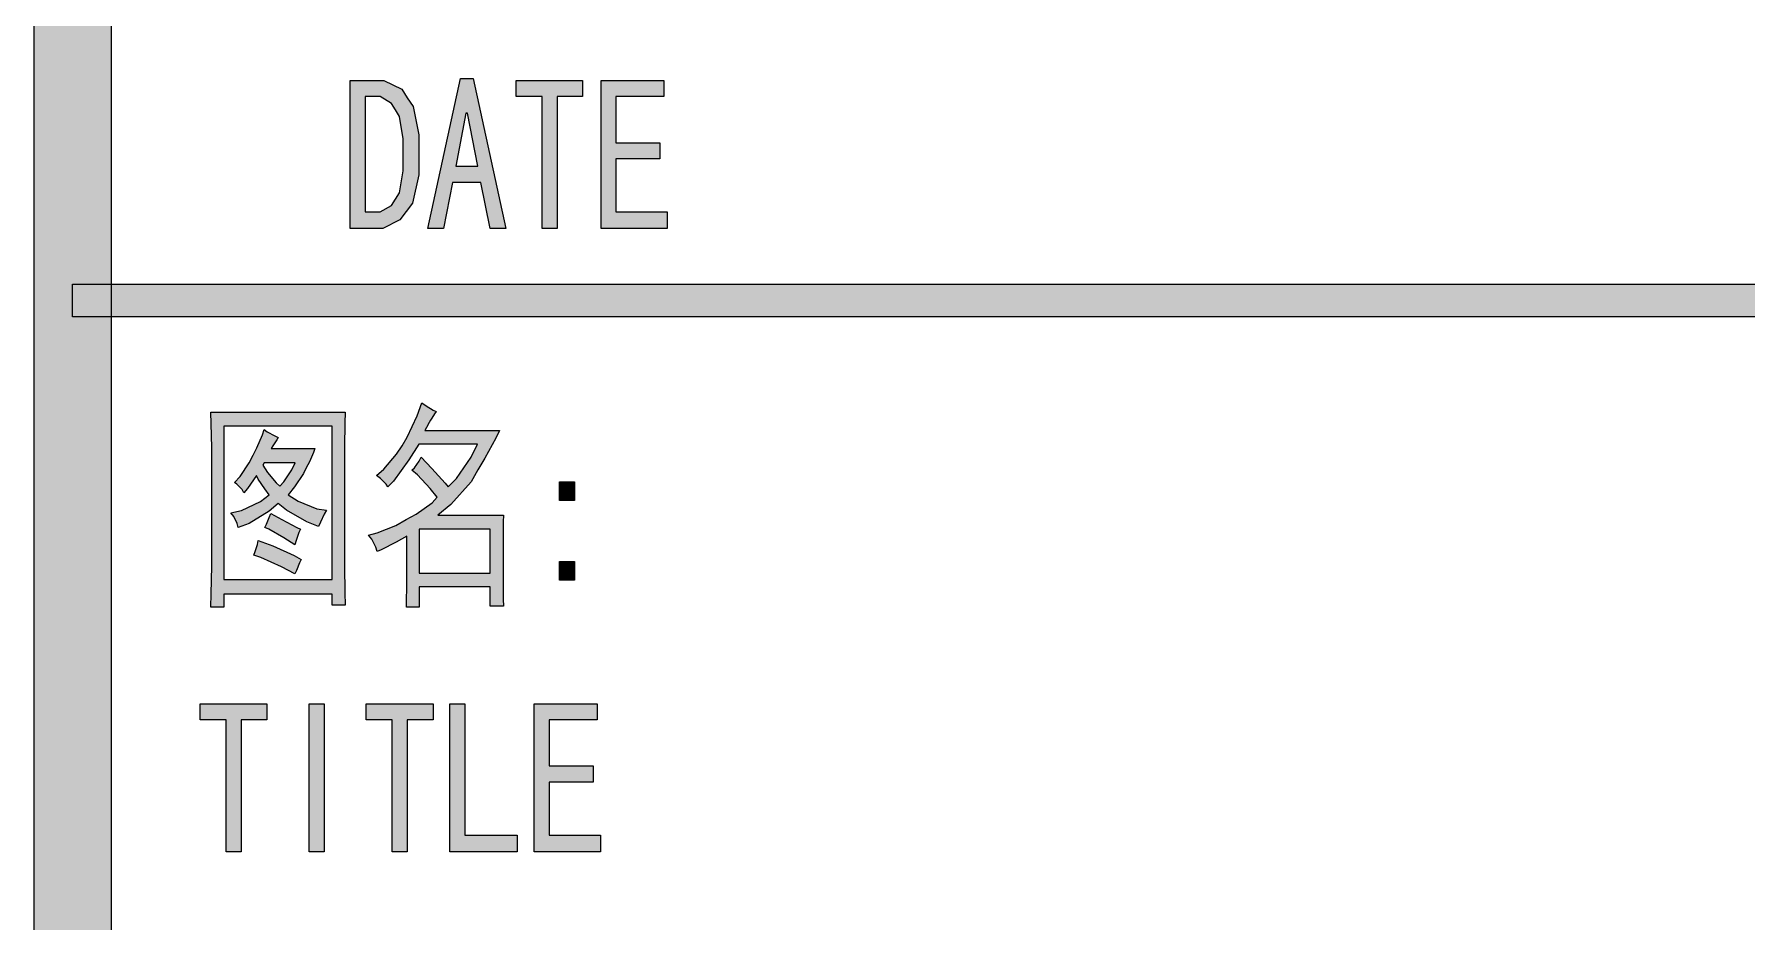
# Model space of a CAD drawing. Header units: millimetres. Extents: x -4415 to 173792, y -78716 to 47289.
# Drawn here: x 160225 to 164888, y -69289 to -66875 of the extents above; entities that cross this region are included whole.
import ezdxf

# ---------------------------------------------------------------- set-up
doc = ezdxf.new("R2010")
doc.units = ezdxf.units.MM

msp = doc.modelspace()

# ---------------------------------------------------------------- hatches: boundary and pattern name
h = msp.add_hatch(color=0)
h.dxf.hatch_style = 2
h.paths.add_polyline_path([(160434.1, -75715.9), (160224.8, -75715.9), (160224.8, 44288.1), (160434.1, 44288.1)])
h = msp.add_hatch(color=0)
h.paths.add_polyline_path([(161271.5, -67202), (161271.5, -67256.8), (161254.3, -67334.1), (161237.1, -67356.6), (161219.9, -67379.2), (161173.8, -67402.8), (161144.8, -67402.8), (161084.7, -67402.8), (161084.7, -67000.2), (161144.8, -67000.2), (161177, -67000.2), (161225.3, -67023.8), (161240.3, -67047.5), (161256.4, -67071.1), (161271.5, -67148.4)])
h.paths.add_polyline_path([(161229.6, -67202), (161229.6, -67159.1), (161218.9, -67097.9), (161208.1, -67079.7), (161197.4, -67062.5), (161166.3, -67044.2), (161144.8, -67044.2), (161125.5, -67044.2), (161125.5, -67357.7), (161144.8, -67357.7), (161166.3, -67357.7), (161197.4, -67340.5), (161208.1, -67323.3), (161218.9, -67306.2), (161229.6, -67246)])
h = msp.add_hatch(color=0)
h.paths.add_polyline_path([(161508.7, -67402.8), (161465.8, -67402.8), (161441.1, -67278.3), (161363.8, -67278.3), (161339.1, -67402.8), (161296.2, -67402.8), (161385.3, -66994.9), (161419.6, -66994.9)])
h.paths.add_polyline_path([(161432.5, -67233.2), (161404.6, -67089.3), (161400.3, -67089.3), (161372.4, -67233.2)])
h = msp.add_hatch(color=0)
h.dxf.hatch_style = 2
h.paths.add_polyline_path([(161718, -67044.2), (161648.3, -67044.2), (161648.3, -67402.8), (161607.5, -67402.8), (161607.5, -67044.2), (161536.6, -67044.2), (161536.6, -67000.2), (161718, -67000.2)])
h = msp.add_hatch(color=0)
h.dxf.hatch_style = 2
h.paths.add_polyline_path([(161947.8, -67402.8), (161768.5, -67402.8), (161768.5, -67000.2), (161939.2, -67000.2), (161939.2, -67044.2), (161808.2, -67044.2), (161808.2, -67169.8), (161928.4, -67169.8), (161928.4, -67213.8), (161808.2, -67213.8), (161808.2, -67357.7), (161947.8, -67357.7)])
h = msp.add_hatch(color=0)
h.dxf.hatch_style = 2
h.paths.add_polyline_path([(170791.2, -67554.1), (170791.2, -67643.2), (160328.9, -67643.2), (160328.9, -67554.1)])
h = msp.add_hatch(color=0)
h.paths.add_polyline_path([(161318.7, -67900.9), (161314.4, -67907.3), (161306.9, -67919.1), (161303.7, -67924.5), (161300.5, -67930.9), (161292.9, -67944.9), (161288.6, -67952.4), (161491.5, -67952.4), (161481.9, -67973.9), (161451.8, -68027.6), (161432.5, -68059.8), (161414.2, -68092), (161359.5, -68154.2), (161324.1, -68183.2), (161502.3, -68183.2), (161501.2, -68201.5), (161501.2, -68238), (161501.2, -68256.2), (161501.2, -68352.8), (161501.2, -68373.2), (161501.2, -68411.9), (161502.3, -68431.2), (161465.8, -68431.2), (161465.8, -68378.6), (161272.5, -68378.6), (161272.5, -68433.3), (161238.2, -68433.3), (161238.2, -68416.2), (161239.3, -68378.6), (161239.3, -68358.2), (161239.3, -68240.1), (161210.3, -68256.2), (161169.5, -68277.7), (161158.8, -68282), (161154.5, -68270.2), (161143.7, -68248.7), (161135.1, -68238), (161158.8, -68231.5), (161209.2, -68211.1), (161237.1, -68195), (161265, -68180), (161308, -68149.9), (161321.9, -68133.8), (161302.6, -68110.2), (161268.2, -68073.7), (161253.2, -68060.8), (161259.7, -68054.4), (161272.5, -68036.1), (161277.9, -68025.4), (161306.9, -68056.5), (161343.4, -68096.3), (161352, -68105.9), (161374.5, -68083.4), (161414.2, -68025.4), (161431.4, -67990), (161271.5, -67990), (161244.6, -68032.9), (161202.8, -68090.9), (161187.7, -68105.9), (161183.4, -68098.4), (161167.3, -68083.4), (161156.6, -68074.8), (161177, -68057.6), (161211.4, -68016.8), (161226.4, -67994.3), (161240.3, -67970.7), (161267.2, -67912.7), (161280.1, -67877.3), (161291.9, -67885.9), (161311.2, -67897.7)])
h.paths.add_polyline_path([(161465.8, -68341), (161465.8, -68220.8), (161272.5, -68220.8), (161272.5, -68341)])
h = msp.add_hatch(color=0)
h.paths.add_polyline_path([(161071.8, -67903), (161070.7, -67933.1), (161069.7, -67997.5), (161069.7, -68032.9), (161069.7, -68285.2), (161069.7, -68321.7), (161070.7, -68393.6), (161071.8, -68428), (161036.4, -68428), (161036.4, -68397.9), (160741.2, -68397.9), (160741.2, -68433.3), (160705.7, -68433.3), (160706.8, -68396.8), (160707.9, -68321.7), (160707.9, -68282), (160707.9, -68032.9), (160707.9, -67998.6), (160706.8, -67934.2), (160705.7, -67903)])
h.paths.add_polyline_path([(161036.4, -68358.2), (161036.4, -67940.6), (160741.2, -67940.6), (160741.2, -68358.2)])
h = msp.add_hatch(color=0)
h.paths.add_polyline_path([(160889.3, -67971.7), (160885, -67978.2), (160874.3, -67994.3), (160870, -68001.8), (160989.1, -68001.8), (160984.8, -68012.5), (160974.1, -68038.3), (160965.5, -68054.4), (160958, -68069.4), (160933.3, -68105.9), (160916.1, -68127.4), (160943, -68144.6), (160994.5, -68166), (161020.3, -68169.3), (161013.8, -68180), (161004.2, -68202.5), (160998.8, -68214.3), (160966.6, -68201.5), (160911.8, -68169.3), (160889.3, -68151), (160864.6, -68172.5), (160809.9, -68205.8), (160779.8, -68216.5), (160777.7, -68205.8), (160768, -68186.4), (160760.5, -68176.8), (160789.5, -68170.3), (160841, -68145.6), (160864.6, -68127.4), (160852.8, -68111.3), (160834.6, -68085.5), (160830.3, -68074.8), (160821.7, -68086.6), (160805.6, -68110.2), (160795.9, -68122), (160790.5, -68113.4), (160776.6, -68098.4), (160770.1, -68094.1), (160785.2, -68078), (160809.9, -68040.4), (160820.6, -68020), (160831.3, -67999.6), (160846.4, -67964.2), (160850.7, -67950.3), (160859.2, -67956.7), (160879.6, -67967.4)])
h.paths.add_polyline_path([(160847.4, -68046.9), (160860.3, -68067.3), (160883.9, -68095.2), (160893.6, -68103.8), (160904.3, -68092), (160925.8, -68059.8), (160935.5, -68040.4), (160850.7, -68040.4)])
h = msp.add_hatch(color=0)
h.dxf.hatch_style = 2
h.paths.add_polyline_path([(161695.5, -68143.5), (161654.7, -68143.5), (161654.7, -68092), (161695.5, -68092)])
h = msp.add_hatch(color=0)
h.dxf.hatch_style = 2
h.paths.add_polyline_path([(160868.9, -68178.9), (160899, -68195), (160939.8, -68216.5), (160949.4, -68220.8), (160945.1, -68230.4), (160937.6, -68251.9), (160934.4, -68263.7), (160904.3, -68244.4), (160863.5, -68220.8), (160852.8, -68216.5), (160857.1, -68207.9), (160864.6, -68189.7)])
h = msp.add_hatch(color=0)
h.dxf.hatch_style = 2
h.paths.add_polyline_path([(160834.6, -68251.9), (160874.3, -68266.9), (160932.2, -68292.7), (160951.6, -68303.4), (160947.3, -68313.1), (160938.7, -68333.5), (160934.4, -68343.2), (160897.9, -68323.8), (160842.1, -68298.1), (160822.7, -68291.6), (160826, -68282), (160832.4, -68262.7)])
h = msp.add_hatch(color=0)
h.dxf.hatch_style = 2
h.paths.add_polyline_path([(161695.5, -68360.3), (161654.7, -68360.3), (161654.7, -68308.8), (161695.5, -68308.8)])
h = msp.add_hatch(color=0)
h.dxf.hatch_style = 2
h.paths.add_polyline_path([(160858.2, -68740.4), (160788.4, -68740.4), (160788.4, -69098.9), (160747.6, -69098.9), (160747.6, -68740.4), (160676.8, -68740.4), (160676.8, -68696.3), (160858.2, -68696.3)])
h = msp.add_hatch(color=0)
h.dxf.hatch_style = 2
h.paths.add_polyline_path([(161013.8, -69098.9), (160973, -69098.9), (160973, -68696.3), (161013.8, -68696.3)])
h = msp.add_hatch(color=0)
h.dxf.hatch_style = 2
h.paths.add_polyline_path([(161311.2, -68740.4), (161240.3, -68740.4), (161240.3, -69098.9), (161199.5, -69098.9), (161199.5, -68740.4), (161128.7, -68740.4), (161128.7, -68696.3), (161311.2, -68696.3)])
h = msp.add_hatch(color=0)
h.dxf.hatch_style = 2
h.paths.add_polyline_path([(161539.8, -69098.9), (161356.3, -69098.9), (161356.3, -68696.3), (161397.1, -68696.3), (161397.1, -69053.8), (161539.8, -69053.8)])
h = msp.add_hatch(color=0)
h.dxf.hatch_style = 2
h.paths.add_polyline_path([(161766.3, -69098.9), (161586, -69098.9), (161586, -68696.3), (161757.8, -68696.3), (161757.8, -68740.4), (161626.8, -68740.4), (161626.8, -68864.9), (161747, -68864.9), (161747, -68910), (161626.8, -68910), (161626.8, -69053.8), (161766.3, -69053.8)])

# ---------------------------------------------------------------- linework, layer by layer
at = {"color": 0, "lineweight": 0}
for points in [[(160434.1, -75715.9), (160224.8, -75715.9), (160224.8, 44288.1), (160434.1, 44288.1)], [(161271.5, -67202), (161271.5, -67256.8), (161254.3, -67334.1), (161237.1, -67356.6), (161219.9, -67379.2), (161173.8, -67402.8), (161144.8, -67402.8), (161084.7, -67402.8), (161084.7, -67000.2), (161144.8, -67000.2), (161177, -67000.2), (161225.3, -67023.8), (161240.3, -67047.5), (161256.4, -67071.1), (161271.5, -67148.4)], [(161508.7, -67402.8), (161465.8, -67402.8), (161441.1, -67278.3), (161363.8, -67278.3), (161339.1, -67402.8), (161296.2, -67402.8), (161385.3, -66994.9), (161419.6, -66994.9)], [(161718, -67044.2), (161648.3, -67044.2), (161648.3, -67402.8), (161607.5, -67402.8), (161607.5, -67044.2), (161536.6, -67044.2), (161536.6, -67000.2), (161718, -67000.2)], [(161947.8, -67402.8), (161768.5, -67402.8), (161768.5, -67000.2), (161939.2, -67000.2), (161939.2, -67044.2), (161808.2, -67044.2), (161808.2, -67169.8), (161928.4, -67169.8), (161928.4, -67213.8), (161808.2, -67213.8), (161808.2, -67357.7), (161947.8, -67357.7)], [(161229.6, -67202), (161229.6, -67159.1), (161218.9, -67097.9), (161208.1, -67079.7), (161197.4, -67062.5), (161166.3, -67044.2), (161144.8, -67044.2), (161125.5, -67044.2), (161125.5, -67357.7), (161144.8, -67357.7), (161166.3, -67357.7), (161197.4, -67340.5), (161208.1, -67323.3), (161218.9, -67306.2), (161229.6, -67246)], [(161432.5, -67233.2), (161404.6, -67089.3), (161400.3, -67089.3), (161372.4, -67233.2)], [(170791.2, -67554.1), (170791.2, -67643.2), (160328.9, -67643.2), (160328.9, -67554.1)], [(161318.7, -67900.9), (161314.4, -67907.3), (161306.9, -67919.1), (161303.7, -67924.5), (161300.5, -67930.9), (161292.9, -67944.9), (161288.6, -67952.4), (161491.5, -67952.4), (161481.9, -67973.9), (161451.8, -68027.6), (161432.5, -68059.8), (161414.2, -68092), (161359.5, -68154.2), (161324.1, -68183.2), (161502.3, -68183.2), (161501.2, -68201.5), (161501.2, -68238), (161501.2, -68256.2), (161501.2, -68352.8), (161501.2, -68373.2), (161501.2, -68411.9), (161502.3, -68431.2), (161465.8, -68431.2), (161465.8, -68378.6), (161272.5, -68378.6), (161272.5, -68433.3), (161238.2, -68433.3), (161238.2, -68416.2), (161239.3, -68378.6), (161239.3, -68358.2), (161239.3, -68240.1), (161210.3, -68256.2), (161169.5, -68277.7), (161158.8, -68282), (161154.5, -68270.2), (161143.7, -68248.7), (161135.1, -68238), (161158.8, -68231.5), (161209.2, -68211.1), (161237.1, -68195), (161265, -68180), (161308, -68149.9), (161321.9, -68133.8), (161302.6, -68110.2), (161268.2, -68073.7), (161253.2, -68060.8), (161259.7, -68054.4), (161272.5, -68036.1), (161277.9, -68025.4), (161306.9, -68056.5), (161343.4, -68096.3), (161352, -68105.9), (161374.5, -68083.4), (161414.2, -68025.4), (161431.4, -67990), (161271.5, -67990), (161244.6, -68032.9), (161202.8, -68090.9), (161187.7, -68105.9), (161183.4, -68098.4), (161167.3, -68083.4), (161156.6, -68074.8), (161177, -68057.6), (161211.4, -68016.8), (161226.4, -67994.3), (161240.3, -67970.7), (161267.2, -67912.7), (161280.1, -67877.3), (161291.9, -67885.9), (161311.2, -67897.7)], [(161071.8, -67903), (161070.7, -67933.1), (161069.7, -67997.5), (161069.7, -68032.9), (161069.7, -68285.2), (161069.7, -68321.7), (161070.7, -68393.6), (161071.8, -68428), (161036.4, -68428), (161036.4, -68397.9), (160741.2, -68397.9), (160741.2, -68433.3), (160705.7, -68433.3), (160706.8, -68396.8), (160707.9, -68321.7), (160707.9, -68282), (160707.9, -68032.9), (160707.9, -67998.6), (160706.8, -67934.2), (160705.7, -67903)], [(161036.4, -68358.2), (161036.4, -67940.6), (160741.2, -67940.6), (160741.2, -68358.2)], [(160889.3, -67971.7), (160885, -67978.2), (160874.3, -67994.3), (160870, -68001.8), (160989.1, -68001.8), (160984.8, -68012.5), (160974.1, -68038.3), (160965.5, -68054.4), (160958, -68069.4), (160933.3, -68105.9), (160916.1, -68127.4), (160943, -68144.6), (160994.5, -68166), (161020.3, -68169.3), (161013.8, -68180), (161004.2, -68202.5), (160998.8, -68214.3), (160966.6, -68201.5), (160911.8, -68169.3), (160889.3, -68151), (160864.6, -68172.5), (160809.9, -68205.8), (160779.8, -68216.5), (160777.7, -68205.8), (160768, -68186.4), (160760.5, -68176.8), (160789.5, -68170.3), (160841, -68145.6), (160864.6, -68127.4), (160852.8, -68111.3), (160834.6, -68085.5), (160830.3, -68074.8), (160821.7, -68086.6), (160805.6, -68110.2), (160795.9, -68122), (160790.5, -68113.4), (160776.6, -68098.4), (160770.1, -68094.1), (160785.2, -68078), (160809.9, -68040.4), (160820.6, -68020), (160831.3, -67999.6), (160846.4, -67964.2), (160850.7, -67950.3), (160859.2, -67956.7), (160879.6, -67967.4)], [(160847.4, -68046.9), (160860.3, -68067.3), (160883.9, -68095.2), (160893.6, -68103.8), (160904.3, -68092), (160925.8, -68059.8), (160935.5, -68040.4), (160850.7, -68040.4)], [(161695.5, -68143.5), (161654.7, -68143.5), (161654.7, -68092), (161695.5, -68092)], [(160868.9, -68178.9), (160899, -68195), (160939.8, -68216.5), (160949.4, -68220.8), (160945.1, -68230.4), (160937.6, -68251.9), (160934.4, -68263.7), (160904.3, -68244.4), (160863.5, -68220.8), (160852.8, -68216.5), (160857.1, -68207.9), (160864.6, -68189.7)], [(160834.6, -68251.9), (160874.3, -68266.9), (160932.2, -68292.7), (160951.6, -68303.4), (160947.3, -68313.1), (160938.7, -68333.5), (160934.4, -68343.2), (160897.9, -68323.8), (160842.1, -68298.1), (160822.7, -68291.6), (160826, -68282), (160832.4, -68262.7)], [(161465.8, -68341), (161465.8, -68220.8), (161272.5, -68220.8), (161272.5, -68341)], [(161695.5, -68360.3), (161654.7, -68360.3), (161654.7, -68308.8), (161695.5, -68308.8)], [(160858.2, -68740.4), (160788.4, -68740.4), (160788.4, -69098.9), (160747.6, -69098.9), (160747.6, -68740.4), (160676.8, -68740.4), (160676.8, -68696.3), (160858.2, -68696.3)], [(161013.8, -69098.9), (160973, -69098.9), (160973, -68696.3), (161013.8, -68696.3)], [(161311.2, -68740.4), (161240.3, -68740.4), (161240.3, -69098.9), (161199.5, -69098.9), (161199.5, -68740.4), (161128.7, -68740.4), (161128.7, -68696.3), (161311.2, -68696.3)], [(161539.8, -69098.9), (161356.3, -69098.9), (161356.3, -68696.3), (161397.1, -68696.3), (161397.1, -69053.8), (161539.8, -69053.8)], [(161766.3, -69098.9), (161586, -69098.9), (161586, -68696.3), (161757.8, -68696.3), (161757.8, -68740.4), (161626.8, -68740.4), (161626.8, -68864.9), (161747, -68864.9), (161747, -68910), (161626.8, -68910), (161626.8, -69053.8), (161766.3, -69053.8)]]:
    msp.add_lwpolyline(points, close=True, dxfattribs=at)

doc.saveas('drawing.dxf')
